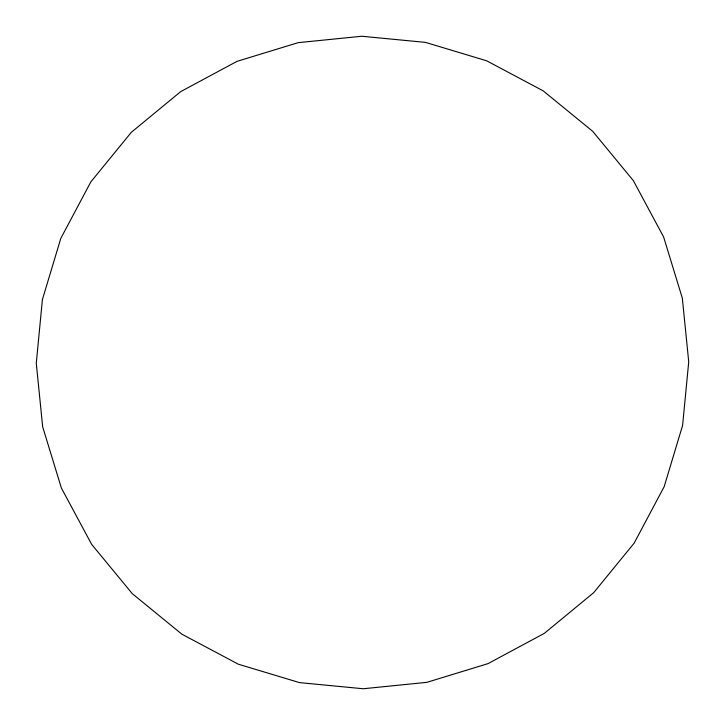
<?xml version="1.0" encoding="UTF-8"?>
<svg xmlns="http://www.w3.org/2000/svg" width="725" height="725" viewBox="0 0 725 725"><rect width="100%" height="100%" fill="white"/><g stroke="black" fill="none" stroke-linecap="round" stroke-linejoin="round"><path stroke-width="1.09" d="M42.403 299.552L36.277 363.216L42.675 426.853L61.371 488.007L91.64 544.348L132.322 593.702L181.848 634.167L238.307 664.191L299.552 682.624L363.207 688.75L426.835 682.343L487.998 663.638L544.33 633.369L593.675 592.688L634.139 543.161L664.163 486.692L682.597 425.448L688.723 361.784L682.325 298.147L663.629 236.993L633.36 180.652L592.678 131.297L543.152 90.833L486.692 60.809L425.448 42.376L361.793 36.25L298.165 42.657L237.002 61.362L180.67 91.631L131.325 132.312L90.861 181.839L60.837 238.307L42.403 299.552"/></g></svg>
